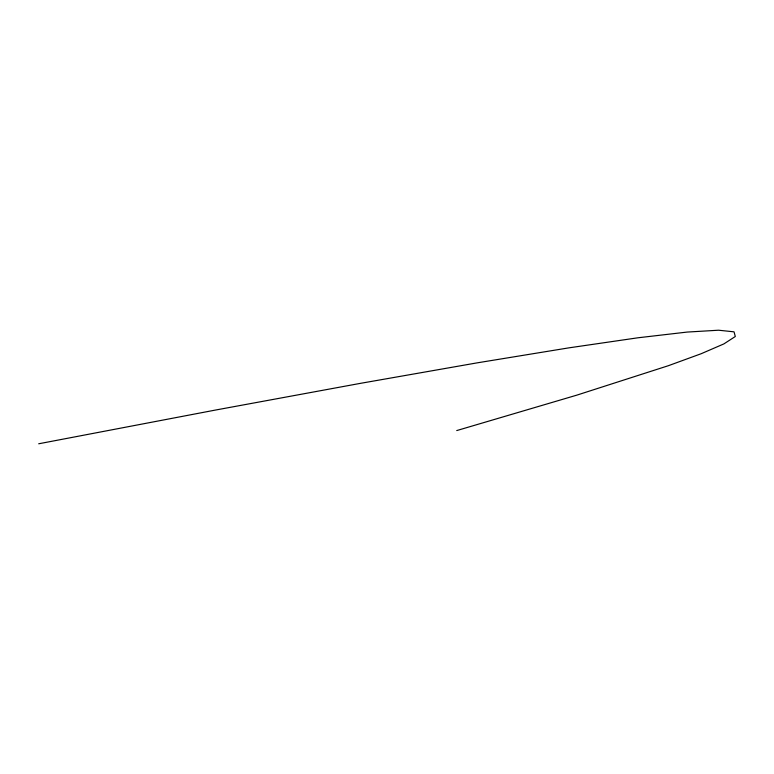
<?xml version="1.0" encoding="UTF-8"?>
<svg xmlns="http://www.w3.org/2000/svg" width="774" height="774" viewBox="0 0 774 774"><rect width="100%" height="100%" fill="white"/><g stroke="black" fill="none" stroke-linecap="round" stroke-linejoin="round"><path stroke-width="1.16" d="M456.728 430.576L576.814 395.146L668.368 365.705L701.167 353.728L723.884 343.908L735.3 336.506L734.042 331.833L718.582 330.217L687.206 332.065L637.989 337.783L568.774 347.874L477.142 362.861L360.365 383.362L215.375 410.075L38.7 443.783"/></g></svg>
